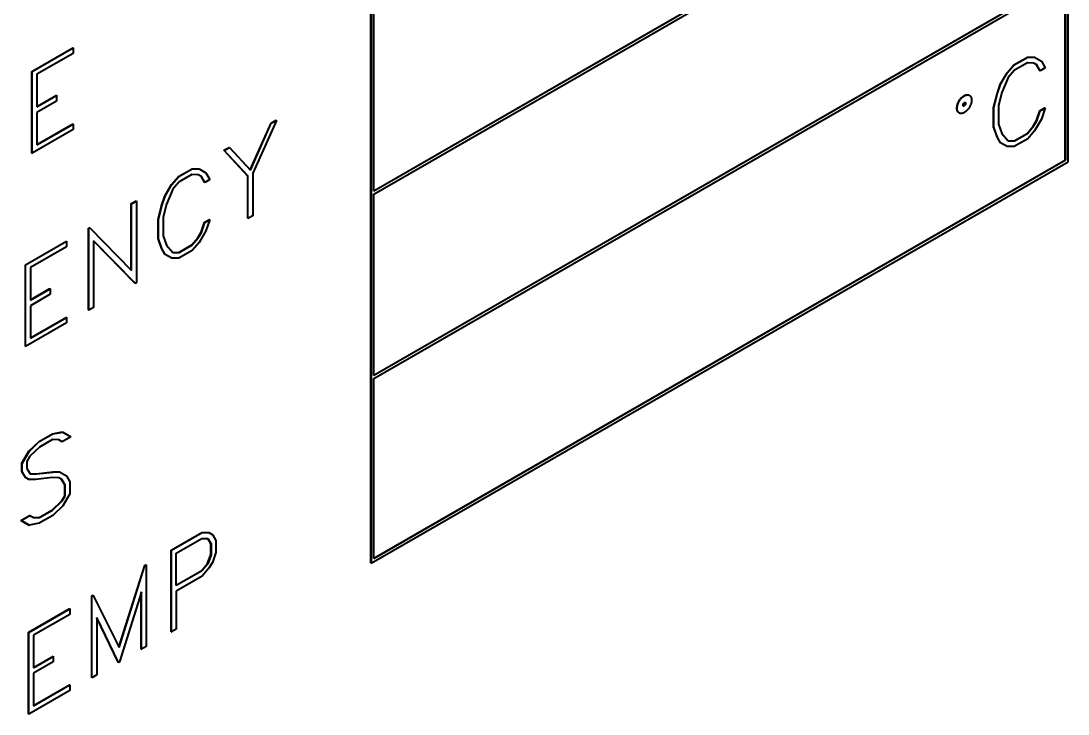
# Model space of a CAD drawing. Header units: millimetres. Extents: x 0 to 5887, y 0 to 4158.
# Drawn here: x 5420.2 to 5434.78, y 3192.38 to 3202.03 of the extents above; entities that cross this region are included whole.
import ezdxf

# ---------------------------------------------------------------- set-up
doc = ezdxf.new("R2010")
doc.units = ezdxf.units.MM
doc.header["$LTSCALE"] = 7
doc.layers.add('가시적인 것(ISO)', color=3, linetype='Continuous', lineweight=40)
doc.layers.add('가시적인 좁은 것(ISO)', color=3, linetype='Continuous', lineweight=35)

msp = doc.modelspace()

# ---------------------------------------------------------------- linework, layer by layer
at = {"layer": '가시적인 것(ISO)'}
for p, q in [((5434.783, 3200.0712), (5434.783, 3215.4905)), ((5425.0733, 3194.4838), (5425.0733, 3209.9032)), ((5425.0769, 3209.9011), (5425.0769, 3194.4818)), ((5425.1122, 3199.6664), (5434.7441, 3205.2131)), ((5434.7476, 3205.211), (5425.1122, 3199.6624)), ((5425.1122, 3199.6215), (5434.7476, 3205.1701)), ((5425.1122, 3197.0965), (5434.7441, 3202.6432)), ((5434.7476, 3202.6411), (5425.1122, 3197.0925)), ((5425.1122, 3197.0516), (5434.7476, 3202.6002)), ((5434.7441, 3200.0937), (5434.7441, 3202.5982)), ((5434.7476, 3202.6002), (5434.7476, 3200.0917)), ((5425.1122, 3199.6624), (5425.1122, 3202.1914)), ((5420.3493, 3201.3303), (5420.9204, 3201.6591)), ((5420.3529, 3201.3282), (5420.9239, 3201.6571)), ((5420.9239, 3201.5798), (5420.4197, 3201.2894)), ((5420.9204, 3201.6591), (5420.9239, 3201.6571)), ((5420.9239, 3201.6571), (5420.9239, 3201.5798)), ((5434.0284, 3201.4211), (5434.2169, 3201.5297)), ((5434.0319, 3201.4191), (5434.2204, 3201.5276)), ((5434.2169, 3201.5297), (5434.313, 3201.53)), ((5434.2169, 3201.5297), (5434.2204, 3201.5276)), ((5434.2204, 3201.5276), (5434.3165, 3201.5279)), ((5434.313, 3201.53), (5434.3165, 3201.5279)), ((5434.3165, 3201.5279), (5434.4108, 3201.4732)), ((5433.9332, 3201.3113), (5434.0284, 3201.4211)), ((5433.9367, 3201.3092), (5434.0319, 3201.4191)), ((5434.0284, 3201.4211), (5434.0319, 3201.4191)), ((5434.2158, 3201.4477), (5434.0374, 3201.345)), ((5434.3028, 3201.446), (5434.2158, 3201.4477)), ((5434.3467, 3201.4215), (5434.3028, 3201.446)), ((5434.3917, 3201.3404), (5434.3432, 3201.4235)), ((5434.3952, 3201.3384), (5434.3467, 3201.4215)), ((5434.4108, 3201.4732), (5434.4648, 3201.3784)), ((5420.3493, 3201.3303), (5420.3529, 3201.3282)), ((5420.3493, 3200.1928), (5420.3493, 3201.3303)), ((5420.3529, 3200.1908), (5420.3529, 3201.3282)), ((5420.4197, 3201.2894), (5420.4197, 3200.8366)), ((5433.8389, 3201.1491), (5433.9332, 3201.3113)), ((5433.8425, 3201.147), (5433.9367, 3201.3092)), ((5433.9495, 3201.2447), (5433.8608, 3201.0369)), ((5433.9332, 3201.3113), (5433.9367, 3201.3092)), ((5434.0374, 3201.345), (5433.9495, 3201.2447)), ((5434.3917, 3201.3404), (5434.3952, 3201.3384)), ((5434.4648, 3201.3784), (5434.3952, 3201.3384)), ((5433.7932, 3201.0127), (5433.8389, 3201.1491)), ((5433.7967, 3201.0106), (5433.8425, 3201.147)), ((5433.8389, 3201.1491), (5433.8425, 3201.147)), ((5420.4197, 3200.8407), (5420.6907, 3200.9967)), ((5420.4197, 3200.8366), (5420.6942, 3200.9947)), ((5420.6907, 3200.9967), (5420.6942, 3200.9947)), ((5420.6942, 3200.9947), (5420.6942, 3200.9174)), ((5433.4056, 3200.9979), (5433.4092, 3200.9959)), ((5433.7456, 3200.8234), (5433.7932, 3201.0127)), ((5433.7491, 3200.8213), (5433.7967, 3201.0106)), ((5433.7932, 3201.0127), (5433.7967, 3201.0106)), ((5433.8608, 3201.0369), (5433.8159, 3200.8566)), ((5420.6942, 3200.9174), (5420.4197, 3200.7593)), ((5433.7456, 3200.8234), (5433.7491, 3200.8213)), ((5433.7456, 3200.5557), (5433.7456, 3200.8234)), ((5433.7491, 3200.5536), (5433.7491, 3200.8213)), ((5433.8159, 3200.8566), (5433.8159, 3200.5953)), ((5434.3917, 3200.7828), (5434.4612, 3200.8228)), ((5434.3952, 3200.7807), (5434.4648, 3200.8208)), ((5434.4648, 3200.8208), (5434.4108, 3200.6638)), ((5434.4612, 3200.8228), (5434.4648, 3200.8208)), ((5420.4197, 3200.7593), (5420.4197, 3200.3065)), ((5433.2645, 3200.7526), (5433.268, 3200.7506)), ((5434.4108, 3200.6638), (5434.3165, 3200.5005)), ((5434.3432, 3200.6437), (5434.3917, 3200.7828)), ((5434.3467, 3200.6417), (5434.3952, 3200.7807)), ((5434.3917, 3200.7828), (5434.3952, 3200.7807)), ((5420.9239, 3200.5196), (5420.3529, 3200.1908)), ((5420.4197, 3200.3105), (5420.9204, 3200.5989)), ((5420.4197, 3200.3065), (5420.9239, 3200.5969)), ((5420.9204, 3200.5989), (5420.9239, 3200.5969)), ((5420.9239, 3200.5969), (5420.9239, 3200.5196)), ((5423.3901, 3199.9591), (5423.6815, 3200.6085)), ((5423.3931, 3199.9558), (5423.685, 3200.6065)), ((5423.7564, 3200.6476), (5423.426, 3199.9103)), ((5423.6815, 3200.6085), (5423.7529, 3200.6496)), ((5423.6815, 3200.6085), (5423.685, 3200.6065)), ((5423.685, 3200.6065), (5423.7564, 3200.6476)), ((5423.7529, 3200.6496), (5423.7564, 3200.6476)), ((5433.7456, 3200.5557), (5433.7491, 3200.5536)), ((5433.7932, 3200.4212), (5433.7456, 3200.5557)), ((5433.7967, 3200.4191), (5433.7491, 3200.5536)), ((5433.8159, 3200.5953), (5433.8608, 3200.4666)), ((5434.2123, 3200.4668), (5434.2992, 3200.5687)), ((5434.2158, 3200.4648), (5434.3028, 3200.5667)), ((5434.2992, 3200.5687), (5434.3432, 3200.6437)), ((5434.2992, 3200.5687), (5434.3028, 3200.5667)), ((5434.3028, 3200.5667), (5434.3467, 3200.6417)), ((5434.3432, 3200.6437), (5434.3467, 3200.6417)), ((5433.7932, 3200.4212), (5433.7967, 3200.4191)), ((5433.8389, 3200.3375), (5433.7932, 3200.4212)), ((5433.8425, 3200.3355), (5433.7967, 3200.4191)), ((5433.8608, 3200.4666), (5433.9495, 3200.3622)), ((5433.9478, 3200.3642), (5434.0338, 3200.364)), ((5433.9495, 3200.3622), (5434.0374, 3200.362)), ((5434.2204, 3200.3902), (5434.0319, 3200.2816)), ((5434.0338, 3200.364), (5434.2123, 3200.4668)), ((5434.0338, 3200.364), (5434.0374, 3200.362)), ((5434.0374, 3200.362), (5434.2158, 3200.4648)), ((5434.2123, 3200.4668), (5434.2158, 3200.4648)), ((5434.3165, 3200.5005), (5434.2204, 3200.3902)), ((5423.0253, 3200.2306), (5423.0967, 3200.2717)), ((5423.0253, 3200.2306), (5423.0288, 3200.2286)), ((5423.3557, 3199.8738), (5423.0253, 3200.2306)), ((5423.0288, 3200.2286), (5423.1002, 3200.2697)), ((5423.3592, 3199.8718), (5423.0288, 3200.2286)), ((5423.0967, 3200.2717), (5423.1002, 3200.2697)), ((5423.1002, 3200.2697), (5423.3931, 3199.9558)), ((5433.8389, 3200.3375), (5433.8425, 3200.3355)), ((5433.9367, 3200.2818), (5433.8425, 3200.3355)), ((5434.0319, 3200.2816), (5433.9367, 3200.2818)), ((5420.3493, 3200.1928), (5420.3529, 3200.1908)), ((5425.0769, 3194.4818), (5434.783, 3200.0712)), ((5425.1122, 3194.5471), (5434.7441, 3200.0937)), ((5434.7476, 3200.0917), (5425.1122, 3194.543)), ((5434.7441, 3200.0937), (5434.7476, 3200.0917)), ((5422.392, 3199.8659), (5422.5805, 3199.9745)), ((5422.3955, 3199.8639), (5422.5841, 3199.9725)), ((5422.5805, 3199.9745), (5422.6766, 3199.9748)), ((5422.5805, 3199.9745), (5422.5841, 3199.9725)), ((5422.5841, 3199.9725), (5422.6802, 3199.9728)), ((5422.6766, 3199.9748), (5422.6802, 3199.9728)), ((5422.6802, 3199.9728), (5422.7744, 3199.9181)), ((5422.2968, 3199.7561), (5422.392, 3199.8659)), ((5422.3004, 3199.7541), (5422.3955, 3199.8639)), ((5422.401, 3199.7898), (5422.3132, 3199.6895)), ((5422.392, 3199.8659), (5422.3955, 3199.8639)), ((5422.5795, 3199.8926), (5422.401, 3199.7898)), ((5422.6664, 3199.8908), (5422.5795, 3199.8926)), ((5422.7104, 3199.8664), (5422.6664, 3199.8908)), ((5422.7553, 3199.7852), (5422.7069, 3199.8683)), ((5422.7589, 3199.7832), (5422.7104, 3199.8664)), ((5422.7553, 3199.7852), (5422.7589, 3199.7832)), ((5422.8284, 3199.8233), (5422.7589, 3199.7832)), ((5422.7744, 3199.9181), (5422.8284, 3199.8233)), ((5423.3557, 3199.8738), (5423.3592, 3199.8718)), ((5423.3557, 3199.2834), (5423.3557, 3199.8738)), ((5423.3592, 3199.2814), (5423.3592, 3199.8718)), ((5423.426, 3199.9103), (5423.426, 3199.3199)), ((5422.2026, 3199.5939), (5422.2968, 3199.7561)), ((5422.2061, 3199.5919), (5422.3004, 3199.7541)), ((5422.3132, 3199.6895), (5422.2244, 3199.4818)), ((5422.2968, 3199.7561), (5422.3004, 3199.7541)), ((5421.7349, 3199.4875), (5421.8017, 3199.526)), ((5421.7349, 3199.4875), (5421.7384, 3199.4855)), ((5421.7349, 3198.5612), (5421.7349, 3199.4875)), ((5421.7384, 3199.4855), (5421.8053, 3199.524)), ((5421.8017, 3199.526), (5421.8053, 3199.524)), ((5421.8053, 3199.524), (5421.8053, 3198.3865)), ((5422.1568, 3199.4575), (5422.2026, 3199.5939)), ((5422.1603, 3199.4555), (5422.2061, 3199.5919)), ((5422.2026, 3199.5939), (5422.2061, 3199.5919)), ((5425.1122, 3197.0925), (5425.1122, 3199.6215)), ((5421.7384, 3198.5576), (5421.7384, 3199.4855)), ((5422.1092, 3199.2682), (5422.1568, 3199.4575)), ((5422.1127, 3199.2662), (5422.1603, 3199.4555)), ((5422.1568, 3199.4575), (5422.1603, 3199.4555)), ((5422.2244, 3199.4818), (5422.1796, 3199.3015)), ((5422.1092, 3199.2682), (5422.1127, 3199.2662)), ((5422.1092, 3199.0005), (5422.1092, 3199.2682)), ((5422.1127, 3198.9985), (5422.1127, 3199.2662)), ((5422.1796, 3199.3015), (5422.1796, 3199.0401)), ((5422.7068, 3199.0886), (5422.7553, 3199.2276)), ((5422.7104, 3199.0866), (5422.7589, 3199.2256)), ((5422.7553, 3199.2276), (5422.8249, 3199.2677)), ((5422.7553, 3199.2276), (5422.7589, 3199.2256)), ((5422.7589, 3199.2256), (5422.8284, 3199.2656)), ((5422.8284, 3199.2656), (5422.7744, 3199.1086)), ((5422.8249, 3199.2677), (5422.8284, 3199.2656)), ((5423.3557, 3199.2834), (5423.3592, 3199.2814)), ((5423.426, 3199.3199), (5423.3592, 3199.2814)), ((5421.1382, 3199.1439), (5421.1538, 3199.1529)), ((5421.1382, 3199.1439), (5421.1418, 3199.1419)), ((5421.1382, 3198.0065), (5421.1382, 3199.1439)), ((5421.1418, 3199.1419), (5421.1573, 3199.1509)), ((5421.1418, 3198.0044), (5421.1418, 3199.1419)), ((5421.1538, 3199.1529), (5421.1573, 3199.1509)), ((5421.1573, 3199.1509), (5421.7384, 3198.5576)), ((5422.6629, 3199.0136), (5422.7068, 3199.0886)), ((5422.6664, 3199.0115), (5422.7104, 3199.0866)), ((5422.7744, 3199.1086), (5422.6802, 3198.9454)), ((5422.7068, 3199.0886), (5422.7104, 3199.0866)), ((5420.2587, 3198.6375), (5420.8298, 3198.9663)), ((5420.2623, 3198.6354), (5420.8333, 3198.9643)), ((5420.8298, 3198.9663), (5420.8333, 3198.9643)), ((5420.8333, 3198.9643), (5420.8333, 3198.8871)), ((5421.2086, 3198.9709), (5421.2086, 3198.0429)), ((5421.7897, 3198.3776), (5421.2086, 3198.9709)), ((5421.7862, 3198.3796), (5421.2086, 3198.9693)), ((5422.1092, 3199.0005), (5422.1127, 3198.9985)), ((5422.1568, 3198.866), (5422.1092, 3199.0005)), ((5422.1603, 3198.864), (5422.1127, 3198.9985)), ((5422.1796, 3199.0401), (5422.2244, 3198.9115)), ((5422.2244, 3198.9115), (5422.3132, 3198.807)), ((5422.3975, 3198.8089), (5422.5759, 3198.9117)), ((5422.401, 3198.8068), (5422.5795, 3198.9096)), ((5422.5759, 3198.9117), (5422.6629, 3199.0136)), ((5422.5759, 3198.9117), (5422.5795, 3198.9096)), ((5422.5795, 3198.9096), (5422.6664, 3199.0115)), ((5422.6802, 3198.9454), (5422.5841, 3198.835)), ((5422.6629, 3199.0136), (5422.6664, 3199.0115)), ((5420.8333, 3198.8871), (5420.3291, 3198.5967)), ((5422.1568, 3198.866), (5422.1603, 3198.864)), ((5422.2026, 3198.7823), (5422.1568, 3198.866)), ((5422.2061, 3198.7803), (5422.1603, 3198.864)), ((5422.2026, 3198.7823), (5422.2061, 3198.7803)), ((5422.3004, 3198.7267), (5422.2061, 3198.7803)), ((5422.3114, 3198.8091), (5422.3975, 3198.8089)), ((5422.3132, 3198.807), (5422.401, 3198.8068)), ((5422.5841, 3198.835), (5422.3955, 3198.7264)), ((5422.3975, 3198.8089), (5422.401, 3198.8068)), ((5420.2587, 3198.6375), (5420.2623, 3198.6354)), ((5420.2587, 3197.5), (5420.2587, 3198.6375)), ((5420.2623, 3197.498), (5420.2623, 3198.6354)), ((5422.3955, 3198.7264), (5422.3004, 3198.7267)), ((5420.3291, 3198.5967), (5420.3291, 3198.1438)), ((5421.7862, 3198.3796), (5421.7897, 3198.3776)), ((5421.8053, 3198.3865), (5421.7897, 3198.3776)), ((5420.3291, 3198.1479), (5420.6001, 3198.3039)), ((5420.3291, 3198.1438), (5420.6036, 3198.3019)), ((5420.6036, 3198.2247), (5420.3291, 3198.0666)), ((5420.6001, 3198.3039), (5420.6036, 3198.3019)), ((5420.6036, 3198.3019), (5420.6036, 3198.2247)), ((5420.3291, 3198.0666), (5420.3291, 3197.6137)), ((5421.2086, 3198.0429), (5421.1418, 3198.0044)), ((5420.3291, 3197.6178), (5420.8298, 3197.9061)), ((5420.3291, 3197.6137), (5420.8333, 3197.9041)), ((5420.8298, 3197.9061), (5420.8333, 3197.9041)), ((5420.8333, 3197.9041), (5420.8333, 3197.8268)), ((5421.1382, 3198.0065), (5421.1418, 3198.0044)), ((5420.8333, 3197.8268), (5420.2623, 3197.498)), ((5420.2587, 3197.5), (5420.2623, 3197.498)), ((5425.1122, 3194.543), (5425.1122, 3197.0516)), ((5420.45, 3196.1747), (5420.6367, 3196.2822)), ((5420.4536, 3196.1727), (5420.6402, 3196.2802)), ((5420.6367, 3196.2822), (5420.7776, 3196.3084)), ((5420.6367, 3196.2822), (5420.6402, 3196.2802)), ((5420.6402, 3196.2802), (5420.7812, 3196.3064)), ((5420.7776, 3196.3084), (5420.7812, 3196.3064)), ((5420.7812, 3196.3064), (5420.8928, 3196.2416)), ((5420.3091, 3196.0386), (5420.45, 3196.1747)), ((5420.3126, 3196.0365), (5420.4536, 3196.1727)), ((5420.45, 3196.1747), (5420.4536, 3196.1727)), ((5420.6357, 3196.2003), (5420.4563, 3196.097)), ((5420.7235, 3196.1991), (5420.6357, 3196.2003)), ((5420.772, 3196.172), (5420.7235, 3196.1991)), ((5420.8928, 3196.2416), (5420.772, 3196.172)), ((5420.2121, 3195.8716), (5420.3091, 3196.0386)), ((5420.2156, 3195.8696), (5420.3126, 3196.0365)), ((5420.3091, 3196.0386), (5420.3126, 3196.0365)), ((5420.4563, 3196.097), (5420.3227, 3195.9683)), ((5420.2121, 3195.8716), (5420.2156, 3195.8696)), ((5420.2121, 3195.7573), (5420.2121, 3195.8716)), ((5420.2156, 3195.7553), (5420.2156, 3195.8696)), ((5420.3227, 3195.9683), (5420.2815, 3195.8969)), ((5420.2815, 3195.8969), (5420.2815, 3195.7985)), ((5420.2121, 3195.7573), (5420.2156, 3195.7553)), ((5420.2597, 3195.6747), (5420.2121, 3195.7573)), ((5420.2632, 3195.6726), (5420.2156, 3195.7553)), ((5420.2815, 3195.7985), (5420.3254, 3195.7244)), ((5420.3242, 3195.7264), (5420.4097, 3195.7262)), ((5420.3254, 3195.7244), (5420.4133, 3195.7242)), ((5420.4097, 3195.7262), (5420.6395, 3195.7516)), ((5420.4097, 3195.7262), (5420.4133, 3195.7242)), ((5420.4133, 3195.7242), (5420.643, 3195.7496)), ((5420.6395, 3195.7516), (5420.7328, 3195.7535)), ((5420.6395, 3195.7516), (5420.643, 3195.7496)), ((5420.643, 3195.7496), (5420.7363, 3195.7515)), ((5420.7328, 3195.7535), (5420.7363, 3195.7515)), ((5420.7363, 3195.7515), (5420.8315, 3195.6962)), ((5420.8315, 3195.6962), (5420.8782, 3195.6131)), ((5420.2597, 3195.6747), (5420.2632, 3195.6726)), ((5420.3082, 3195.6465), (5420.2597, 3195.6747)), ((5420.3117, 3195.6445), (5420.2632, 3195.6726)), ((5420.3082, 3195.6465), (5420.3117, 3195.6445)), ((5420.405, 3195.6453), (5420.3117, 3195.6445)), ((5420.6329, 3195.6708), (5420.405, 3195.6453)), ((5420.7235, 3195.669), (5420.6329, 3195.6708)), ((5420.7665, 3195.6451), (5420.7235, 3195.669)), ((5420.8078, 3195.5703), (5420.7631, 3195.647)), ((5420.8114, 3195.5683), (5420.7665, 3195.6451)), ((5420.8078, 3195.5703), (5420.8114, 3195.5683)), ((5420.8078, 3195.42), (5420.8078, 3195.5703)), ((5420.8114, 3195.418), (5420.8114, 3195.5683)), ((5420.8782, 3195.6131), (5420.8782, 3195.4459)), ((5420.7667, 3195.3487), (5420.8078, 3195.42)), ((5420.7702, 3195.3467), (5420.8114, 3195.418)), ((5420.8782, 3195.4459), (5420.7812, 3195.2789)), ((5420.8078, 3195.42), (5420.8114, 3195.418)), ((5420.633, 3195.2199), (5420.7667, 3195.3487)), ((5420.6366, 3195.2179), (5420.7702, 3195.3467)), ((5420.7812, 3195.2789), (5420.6402, 3195.1428)), ((5420.7667, 3195.3487), (5420.7702, 3195.3467)), ((5420.1974, 3195.0759), (5420.3182, 3195.1455)), ((5420.201, 3195.0739), (5420.3218, 3195.1435)), ((5420.3182, 3195.1455), (5420.3667, 3195.1184)), ((5420.3182, 3195.1455), (5420.3218, 3195.1435)), ((5420.3218, 3195.1435), (5420.3703, 3195.1164)), ((5420.3667, 3195.1184), (5420.4546, 3195.1172)), ((5420.3667, 3195.1184), (5420.3703, 3195.1164)), ((5420.3703, 3195.1164), (5420.4581, 3195.1151)), ((5420.6402, 3195.1428), (5420.4536, 3195.0352)), ((5420.4546, 3195.1172), (5420.633, 3195.2199)), ((5420.4546, 3195.1172), (5420.4581, 3195.1151)), ((5420.4581, 3195.1151), (5420.6366, 3195.2179)), ((5420.633, 3195.2199), (5420.6366, 3195.2179)), ((5420.1974, 3195.0759), (5420.201, 3195.0739)), ((5420.3091, 3195.0111), (5420.1974, 3195.0759)), ((5420.3126, 3195.0091), (5420.201, 3195.0739)), ((5420.3091, 3195.0111), (5420.3126, 3195.0091)), ((5420.4536, 3195.0352), (5420.3126, 3195.0091)), ((5422.2913, 3194.6622), (5422.7169, 3194.9073)), ((5422.2949, 3194.6602), (5422.7204, 3194.9052)), ((5422.3617, 3194.6214), (5422.7149, 3194.8248)), ((5422.7149, 3194.8248), (5422.8019, 3194.8251)), ((5422.7169, 3194.9073), (5422.813, 3194.9076)), ((5422.7169, 3194.9073), (5422.7204, 3194.9052)), ((5422.7204, 3194.9052), (5422.8165, 3194.9055)), ((5422.8413, 3194.7514), (5422.7995, 3194.8251)), ((5422.8019, 3194.8251), (5422.8449, 3194.7494)), ((5422.813, 3194.9076), (5422.8615, 3194.8805)), ((5422.813, 3194.9076), (5422.8165, 3194.9055)), ((5422.8165, 3194.9055), (5422.865, 3194.8784)), ((5422.8615, 3194.8805), (5422.865, 3194.8784)), ((5422.865, 3194.8784), (5422.9117, 3194.7942)), ((5422.8413, 3194.5991), (5422.8413, 3194.7514)), ((5422.8413, 3194.7514), (5422.8449, 3194.7494)), ((5422.8449, 3194.7494), (5422.8449, 3194.597)), ((5422.9117, 3194.7942), (5422.9117, 3194.6292)), ((5422.2913, 3194.6622), (5422.2949, 3194.6602)), ((5422.2913, 3193.5247), (5422.2913, 3194.6622)), ((5422.2949, 3193.5227), (5422.2949, 3194.6602)), ((5422.3617, 3194.1685), (5422.3617, 3194.6214)), ((5422.7983, 3194.4738), (5422.8413, 3194.5991)), ((5422.8449, 3194.597), (5422.8019, 3194.4717)), ((5422.8413, 3194.5991), (5422.8449, 3194.597)), ((5422.9117, 3194.6292), (5422.865, 3194.4912)), ((5421.562, 3193.3083), (5421.9216, 3194.4493)), ((5421.5646, 3193.3032), (5421.9251, 3194.4472)), ((5421.9216, 3194.4493), (5421.9381, 3194.4588)), ((5421.9216, 3194.4493), (5421.9251, 3194.4472)), ((5421.9251, 3194.4472), (5421.9416, 3194.4567)), ((5421.9381, 3194.4588), (5421.9416, 3194.4567)), ((5421.9416, 3194.4567), (5421.9416, 3193.3193)), ((5422.7114, 3194.374), (5422.7983, 3194.4738)), ((5422.8019, 3194.4717), (5422.7149, 3194.3719)), ((5422.8165, 3194.4082), (5422.7204, 3194.2979)), ((5422.7983, 3194.4738), (5422.8019, 3194.4717)), ((5422.865, 3194.4912), (5422.8165, 3194.4082)), ((5425.0733, 3194.4838), (5425.0769, 3194.4818)), ((5422.3617, 3194.1726), (5422.7114, 3194.374)), ((5422.7149, 3194.3719), (5422.3617, 3194.1685)), ((5422.7204, 3194.2979), (5422.3617, 3194.0913)), ((5422.7114, 3194.374), (5422.7149, 3194.3719)), ((5422.3617, 3194.0913), (5422.3617, 3193.5612)), ((5421.1831, 3194.024), (5421.1995, 3194.0335)), ((5421.1831, 3194.024), (5421.1866, 3194.0219)), ((5421.1831, 3192.8865), (5421.1831, 3194.024)), ((5421.1866, 3194.0219), (5421.2031, 3194.0314)), ((5421.1866, 3192.8845), (5421.1866, 3194.0219)), ((5421.1995, 3194.0335), (5421.2031, 3194.0314)), ((5421.2031, 3194.0314), (5421.5646, 3193.3032)), ((5421.8748, 3194.0828), (5421.571, 3193.1058)), ((5421.8713, 3193.2828), (5421.8713, 3194.0715)), ((5421.8748, 3193.2808), (5421.8748, 3194.0828)), ((5420.3036, 3193.5175), (5420.8747, 3193.8464)), ((5420.3071, 3193.5155), (5420.8782, 3193.8443)), ((5420.8747, 3193.8464), (5420.8782, 3193.8443)), ((5420.8782, 3193.8443), (5420.8782, 3193.7671)), ((5420.8782, 3193.7671), (5420.3739, 3193.4767)), ((5421.2534, 3193.725), (5421.2534, 3192.923)), ((5421.5572, 3193.0979), (5421.2534, 3193.725)), ((5421.5537, 3193.1), (5421.2534, 3193.7197)), ((5420.3036, 3193.5175), (5420.3071, 3193.5155)), ((5420.3036, 3192.3801), (5420.3036, 3193.5175)), ((5420.3071, 3192.378), (5420.3071, 3193.5155)), ((5422.2913, 3193.5247), (5422.2949, 3193.5227)), ((5422.3617, 3193.5612), (5422.2949, 3193.5227)), ((5420.3739, 3193.4767), (5420.3739, 3193.0239)), ((5421.8713, 3193.2828), (5421.8748, 3193.2808)), ((5421.9416, 3193.3193), (5421.8748, 3193.2808)), ((5420.3739, 3193.0279), (5420.6449, 3193.184)), ((5420.3739, 3193.0239), (5420.6485, 3193.182)), ((5420.6485, 3193.1047), (5420.3739, 3192.9466)), ((5420.6449, 3193.184), (5420.6485, 3193.182)), ((5420.6485, 3193.182), (5420.6485, 3193.1047)), ((5421.5537, 3193.1), (5421.5572, 3193.0979)), ((5421.571, 3193.1058), (5421.5572, 3193.0979)), ((5420.3739, 3192.9466), (5420.3739, 3192.4937)), ((5421.2534, 3192.923), (5421.1866, 3192.8845)), ((5420.3739, 3192.4978), (5420.8747, 3192.7862)), ((5420.3739, 3192.4937), (5420.8782, 3192.7841)), ((5420.8747, 3192.7862), (5420.8782, 3192.7841)), ((5420.8782, 3192.7841), (5420.8782, 3192.7069)), ((5421.1831, 3192.8865), (5421.1866, 3192.8845)), ((5420.8782, 3192.7069), (5420.3071, 3192.378)), ((5420.3036, 3192.3801), (5420.3071, 3192.378))]:
    msp.add_line(p, q, dxfattribs=at)
for points in [[(5433.2349, 3200.817), (5433.2349, 3200.8653), (5433.2937, 3200.9673), (5433.3355, 3200.9914)], [(5433.2384, 3200.815), (5433.2384, 3200.8633), (5433.2973, 3200.9653), (5433.339, 3200.9893)], [(5433.3355, 3200.9914), (5433.3762, 3201.0148), (5433.4056, 3200.9979)], [(5433.339, 3200.9893), (5433.3799, 3201.0128), (5433.4388, 3200.9787), (5433.4388, 3200.9304)], [(5433.339, 3200.7577), (5433.2973, 3200.7336), (5433.2384, 3200.7678), (5433.2384, 3200.815)], [(5433.321, 3200.8626), (5433.321, 3200.8834), (5433.339, 3200.8938)], [(5433.339, 3200.8532), (5433.321, 3200.8428), (5433.321, 3200.8626)], [(5433.3237, 3200.8518), (5433.3281, 3200.8509), (5433.3355, 3200.8552)], [(5433.3355, 3200.8552), (5433.3526, 3200.8651), (5433.3526, 3200.8848)], [(5433.4388, 3200.9304), (5433.4388, 3200.8832), (5433.3799, 3200.7812), (5433.339, 3200.7577)], [(5433.339, 3200.8938), (5433.3561, 3200.9037), (5433.3561, 3200.8828)], [(5433.3561, 3200.8828), (5433.3561, 3200.863), (5433.339, 3200.8532)], [(5433.3526, 3200.8848), (5433.3526, 3200.8935), (5433.3497, 3200.8968)]]:
    msp.add_open_spline(points, degree=2, dxfattribs=at)
msp.add_open_spline([(5433.2645, 3200.7526), (5433.2644, 3200.7527), (5433.2349, 3200.7698), (5433.2349, 3200.817)], degree=2, knots=[0.9972774, 0.9972774, 0.9972774, 1, 2, 2, 2], dxfattribs=at)
at = {"layer": '가시적인 좁은 것(ISO)'}
for p, q in [((5433.3355, 3200.9914), (5433.339, 3200.9893)), ((5433.2349, 3200.817), (5433.2384, 3200.815)), ((5433.3355, 3200.8552), (5433.339, 3200.8532)), ((5433.3526, 3200.8848), (5433.3561, 3200.8828))]:
    msp.add_line(p, q, dxfattribs=at)

doc.saveas('drawing.dxf')
